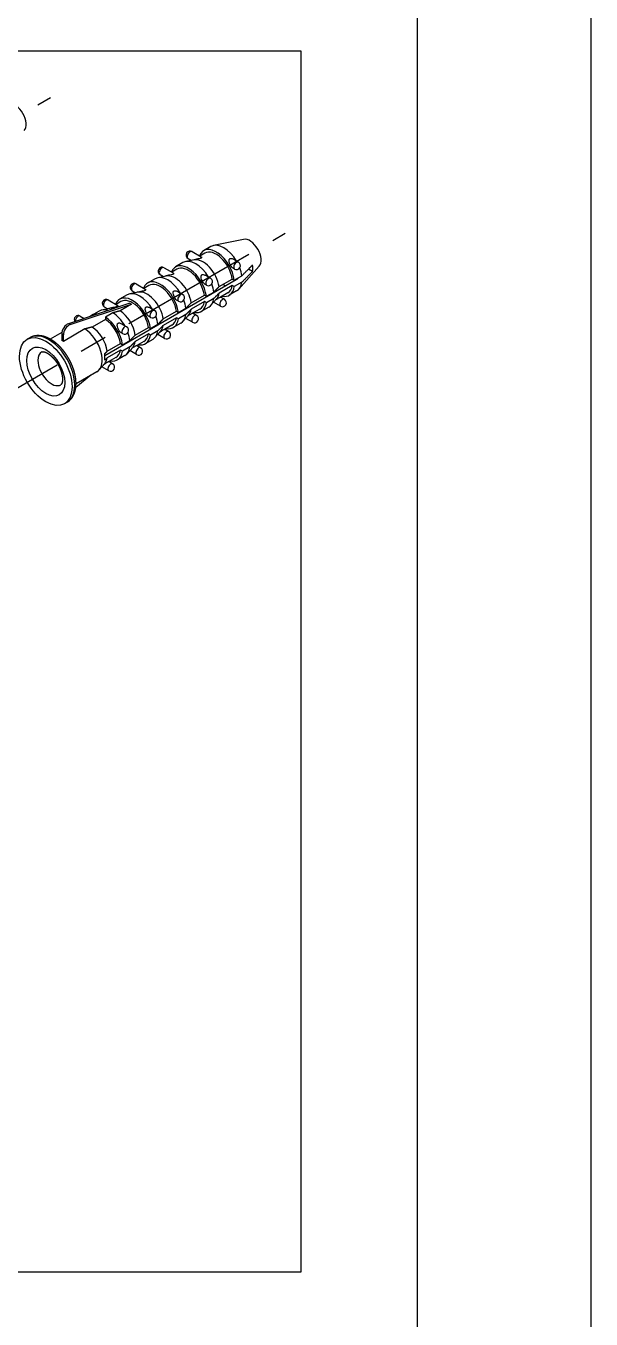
# Model space of a CAD drawing. Extents: x -4509 to -4089, y -1506 to -1209.
# Drawn here: x -4124.8 to -4089, y -1365.6 to -1283.8 of the extents above; entities that cross this region are included whole.
import ezdxf

# ---------------------------------------------------------------- set-up
doc = ezdxf.new("R2010")
doc.units = 0
doc.header["$LTSCALE"] = 7
doc.linetypes.add('CENTER', pattern=[2, 1.25, -0.25, 0.25, -0.25])
doc.layers.get('0').update_dxf_attribs({"color": 2, "linetype": 'CONTINUOUS'})
doc.layers.add('CL', color=1, linetype='CENTER')
doc.layers.add('D', color=2, linetype='CONTINUOUS')

# ---------------------------------------------------------------- blocks, each defined once
blk = doc.blocks.new('BORDER')
blk.add_line((1, 0), (1, 1))

msp = doc.modelspace()

# ---------------------------------------------------------------- linework, layer by layer
at = {"color": 4}
msp.add_line((-4100.03764, -1221.75152), (-4100.03764, -1495.75152), dxfattribs=at)
at = {"layer": 'CL', "color": 1, "linetype": 'CENTER'}
for p, q in [((-4181.6048, -1322.07355), (-4123.22952, -1288.37519)), ((-4166.75555, -1330.64676), (-4108.38028, -1296.94841))]:
    msp.add_line(p, q, dxfattribs=at)
at = {"layer": 'D'}
for p, q in [((-4111.00849, -1297.33214), (-4112.90547, -1297.71875)), ((-4114.2703, -1298.10232), (-4113.69659, -1298.43355)), ((-4113.4586, -1298.20618), (-4113.7745, -1298.38857)), ((-4113.07413, -1297.78213), (-4113.5461, -1298.05463)), ((-4114.84189, -1298.80275), (-4115.31387, -1299.07525)), ((-4114.14208, -1298.63112), (-4114.67323, -1298.73937)), ((-4114.5203, -1298.53533), (-4114.299, -1298.6631)), ((-4111.33581, -1298.77593), (-4111.67336, -1298.58104)), ((-4110.0266, -1299.03282), (-4111.3099, -1300.48235)), ((-4111.47128, -1299.89554), (-4119.78199, -1304.69373)), ((-4116.60966, -1299.82338), (-4117.08163, -1300.09587)), ((-4115.90985, -1299.65174), (-4116.441, -1299.75999)), ((-4116.28807, -1299.55595), (-4116.06677, -1299.68372)), ((-4116.03807, -1299.12294), (-4115.46436, -1299.45417)), ((-4115.22637, -1299.2268), (-4115.54227, -1299.40919)), ((-4113.10357, -1299.79655), (-4113.44113, -1299.60166)), ((-4112.55763, -1300.32239), (-4111.72365, -1299.84089)), ((-4111.72365, -1299.84089), (-4111.59823, -1299.9133)), ((-4111.58581, -1299.20894), (-4111.67797, -1299.15573)), ((-4111.59823, -1299.9133), (-4111.12626, -1299.64081)), ((-4110.44041, -1299.35702), (-4110.69752, -1299.20858)), ((-4117.67761, -1300.67236), (-4118.20877, -1300.78061)), ((-4118.05583, -1300.57657), (-4117.83453, -1300.70434)), ((-4117.80583, -1300.14356), (-4117.23212, -1300.47479)), ((-4116.99413, -1300.24742), (-4117.31003, -1300.42981)), ((-4114.87134, -1300.81717), (-4115.20889, -1300.62228)), ((-4113.35357, -1300.22956), (-4113.44574, -1300.17635)), ((-4113.366, -1300.93392), (-4112.89403, -1300.66143)), ((-4111.72365, -1300.24914), (-4112.55763, -1300.73063)), ((-4112.0086, -1300.71765), (-4112.46549, -1300.98144)), ((-4111.44913, -1300.59672), (-4111.9211, -1300.86921)), ((-4111.59823, -1300.32155), (-4111.72365, -1300.24914)), ((-4111.12626, -1300.04905), (-4111.59823, -1300.32155)), ((-4118.20334, -1301.3763), (-4122.08229, -1302.66377)), ((-4121.97622, -1302.725), (-4118.09727, -1301.43754)), ((-4119.5736, -1301.16418), (-4118.99989, -1301.49541)), ((-4118.7619, -1301.26804), (-4119.0778, -1301.45043)), ((-4118.37743, -1300.844), (-4118.8494, -1301.11649)), ((-4118.09727, -1301.43754), (-4118.81784, -1301.85356)), ((-4115.12134, -1301.25018), (-4115.21351, -1301.19697)), ((-4114.32539, -1301.34301), (-4113.49141, -1300.86151)), ((-4113.49141, -1301.26976), (-4114.32539, -1301.75126)), ((-4113.49141, -1300.86151), (-4113.366, -1300.93392)), ((-4113.366, -1301.34217), (-4113.49141, -1301.26976)), ((-4112.89403, -1301.06968), (-4113.366, -1301.34217)), ((-4112.71834, -1301.0971), (-4113.07767, -1301.50297)), ((-4112.46969, -1301.55637), (-4112.9033, -1301.30602)), ((-4112.21969, -1301.12335), (-4112.46931, -1300.97924)), ((-4121.34137, -1302.1848), (-4121.08506, -1302.33278)), ((-4120.14519, -1301.86462), (-4120.61717, -1302.13711)), ((-4119.44538, -1301.69298), (-4119.97653, -1301.80123)), ((-4119.8236, -1301.59719), (-4119.6023, -1301.72496)), ((-4119.27966, -1301.97713), (-4119.75163, -1302.24963)), ((-4119.75163, -1302.24963), (-4119.75163, -1302.39268)), ((-4116.88911, -1302.2708), (-4116.98127, -1302.21759)), ((-4116.63911, -1301.83779), (-4116.97666, -1301.6429)), ((-4116.09316, -1302.36363), (-4115.25918, -1301.88213)), ((-4115.25918, -1302.29038), (-4116.09316, -1302.77188)), ((-4115.25918, -1301.88213), (-4115.13376, -1301.95454)), ((-4115.13376, -1302.36279), (-4115.25918, -1302.29038)), ((-4115.13376, -1301.95454), (-4114.66179, -1301.68205)), ((-4114.66179, -1302.0903), (-4115.13376, -1302.36279)), ((-4114.48611, -1302.11772), (-4114.84543, -1302.52359)), ((-4114.23746, -1302.57699), (-4114.67107, -1302.32664)), ((-4113.98746, -1302.14397), (-4114.23708, -1301.99986)), ((-4113.77637, -1301.73828), (-4114.23326, -1302.00206)), ((-4113.21689, -1301.61734), (-4113.68887, -1301.88983)), ((-4121.04743, -1302.99775), (-4122.40328, -1303.78056)), ((-4121.97622, -1302.725), (-4122.08229, -1302.66377)), ((-4119.75163, -1302.39268), (-4120.58561, -1302.87418)), ((-4118.40687, -1302.85841), (-4118.74443, -1302.66352)), ((-4117.86093, -1303.38425), (-4117.02695, -1302.90275)), ((-4117.02695, -1302.90275), (-4116.90153, -1302.97516)), ((-4116.90153, -1302.97516), (-4116.42956, -1302.70267)), ((-4116.42956, -1303.11092), (-4116.90153, -1303.38341)), ((-4116.25388, -1303.13834), (-4116.6132, -1303.54421)), ((-4115.75522, -1303.16459), (-4116.00484, -1303.02048)), ((-4115.54413, -1302.7589), (-4116.00102, -1303.02268)), ((-4114.98466, -1302.63796), (-4115.45663, -1302.91045)), ((-4124.5152, -1303.55048), (-4124.69198, -1303.65254)), ((-4122.50248, -1303.22559), (-4123.23034, -1303.64583)), ((-4122.50935, -1303.30966), (-4122.40328, -1303.3709)), ((-4122.50935, -1303.30966), (-4122.50935, -1303.71932)), ((-4122.40328, -1303.78056), (-4122.40328, -1303.3709)), ((-4119.62869, -1304.40487), (-4118.79472, -1303.92337)), ((-4118.79472, -1303.92337), (-4118.6693, -1303.99578)), ((-4118.65687, -1303.29142), (-4118.74904, -1303.23821)), ((-4118.6693, -1303.99578), (-4118.19733, -1303.72329)), ((-4117.02695, -1303.311), (-4117.86093, -1303.7925)), ((-4117.3119, -1303.77952), (-4117.76879, -1304.0433)), ((-4116.75243, -1303.65858), (-4117.2244, -1303.93107)), ((-4116.90153, -1303.38341), (-4117.02695, -1303.311)), ((-4116.00522, -1303.59761), (-4116.43884, -1303.34726)), ((-4118.79472, -1304.33162), (-4119.62869, -1304.81312)), ((-4119.07967, -1304.80014), (-4119.53656, -1305.06392)), ((-4118.52019, -1304.6792), (-4118.99217, -1304.95169)), ((-4118.6693, -1304.40403), (-4118.79472, -1304.33162)), ((-4118.19733, -1304.13154), (-4118.6693, -1304.40403)), ((-4118.02164, -1304.15896), (-4118.38097, -1304.56483)), ((-4117.77299, -1304.61823), (-4118.20661, -1304.36788)), ((-4117.52299, -1304.18522), (-4117.77261, -1304.0411)), ((-4119.78941, -1305.17958), (-4120.14874, -1305.58545)), ((-4119.54076, -1305.63885), (-4119.97437, -1305.3885)), ((-4119.29076, -1305.20584), (-4119.54038, -1305.06172)), ((-4120.67557, -1305.92361), (-4121.62133, -1306.70177)), ((-4120.28796, -1305.69982), (-4121.60534, -1306.46041)), ((-4122.1652, -1307.6208), (-4122.34198, -1307.72286))]:
    msp.add_line(p, q, dxfattribs=at)
msp.add_lwpolyline([(-4217.74326, -1285.40504), (-4107.39181, -1285.40504), (-4107.39181, -1362.62157), (-4217.74326, -1362.62157)], close=True, dxfattribs=at)
for centre, start, end in [((-4114.3953, -1298.31882), 60, 240), ((-4111.46081, -1298.99243), 240, 60), ((-4116.16307, -1299.33944), 60, 240), ((-4113.22857, -1300.01305), 240, 60), ((-4117.93083, -1300.36006), 60, 240), ((-4119.6986, -1301.38068), 60, 240), ((-4114.99634, -1301.03367), 240, 60), ((-4112.34469, -1301.33986), 240, 60), ((-4121.46637, -1302.40131), 60, 211.0884341), ((-4116.76411, -1302.05429), 240, 60), ((-4114.11246, -1302.36048), 240, 60), ((-4118.53187, -1303.07492), 240, 60), ((-4115.88022, -1303.3811), 240, 60), ((-4117.64799, -1304.40172), 240, 60), ((-4119.41576, -1305.42234), 240, 60)]:
    msp.add_arc(centre, 0.25, start, end, dxfattribs=at)
for centre, major_axis, ratio, start_param, end_param in [((-4125.46152, -1289.66396), (-0.5, 0.86603), 0.57735027, 3.33221366, 6.0925643), ((-4110.61228, -1298.23717), (-0.5, 0.86603), 0.57735027, 3.33221366, 6.0925643), ((-4114.3953, -1298.31882), (0.125, 0.21651), 0.57735027, 0.78539816, 3.14159265), ((-4114.3953, -1298.31882), (0.125, 0.21651), 0.57735027, 0, 0.78539816), ((-4112.7336, -1299.46192), (-0.8125, 1.40729), 0.57735027, 4.08145042, 6.70456435), ((-4112.7336, -1299.46192), (-0.725, 1.25574), 0.57735027, 4.10027045, 6.28318531), ((-4112.26163, -1299.18942), (-0.8125, 1.40729), 0.57735027, 4.72291992, 6.28318531), ((-4114.50137, -1300.48254), (-0.8125, 1.40729), 0.57735027, 4.08145042, 6.70456435), ((-4114.50137, -1300.48254), (-0.725, 1.25574), 0.57735027, 4.10027045, 6.28318531), ((-4114.02939, -1300.21005), (-0.8125, 1.40729), 0.57735027, 4.72291992, 6.28318531), ((-4113.56758, -1299.94342), (-0.725, 1.25574), 0.57735027, 4.10027045, 6.0925643), ((-4111.46081, -1298.99243), (0.125, 0.21651), 0.57735027, 0.78539816, 3.14159265), ((-4111.46081, -1298.99243), (0.125, 0.21651), 0.57735027, 0, 0.78539816), ((-4111.31938, -1298.64542), (-0.63397, 1.09808), 0.57735027, 3.72852165, 4.12545999), ((-4116.26913, -1301.50316), (-0.8125, 1.40729), 0.57735027, 4.08145042, 6.70456435), ((-4115.79716, -1301.23067), (-0.8125, 1.40729), 0.57735027, 4.72291992, 6.28318531), ((-4116.16307, -1299.33944), (0.125, 0.21651), 0.57735027, 0.78539816, 3.14159265), ((-4116.16307, -1299.33944), (0.125, 0.21651), 0.57735027, 0, 0.78539816), ((-4115.33534, -1300.96404), (-0.725, 1.25574), 0.57735027, 4.10027045, 6.0925643), ((-4113.22857, -1300.01305), (0.125, 0.21651), 0.57735027, 0.78539816, 3.14159265), ((-4113.22857, -1300.01305), (0.125, 0.21651), 0.57735027, 0, 0.78539816), ((-4112.26163, -1299.18942), (-0.8125, 1.40729), 0.57735027, 4.08145042, 4.4286151), ((-4117.56493, -1302.25129), (-0.8125, 1.40729), 0.57735027, 4.72291992, 6.28318531), ((-4117.93083, -1300.36006), (0.125, 0.21651), 0.57735027, 0.78539816, 3.14159265), ((-4117.93083, -1300.36006), (0.125, 0.21651), 0.57735027, 0, 0.78539816), ((-4117.10311, -1301.98466), (-0.725, 1.25574), 0.57735027, 4.10027045, 6.0925643), ((-4116.26913, -1301.50316), (-0.725, 1.25574), 0.57735027, 4.10027045, 6.28318531), ((-4114.02939, -1300.21005), (-0.8125, 1.40729), 0.57735027, 4.08145042, 4.4286151), ((-4112.7336, -1299.46192), (-0.8125, 1.40729), 0.57735027, 2.67322794, 3.77253122), ((-4112.30119, -1299.21227), (-0.6, 1.03923), 0.57735027, 2.3382591, 2.56606508), ((-4112.7336, -1299.46192), (-0.725, 1.25574), 0.57735027, 3.14159265, 3.75371118), ((-4112.26163, -1299.18942), (-0.8125, 1.40729), 0.57735027, 3.14159265, 3.77253122), ((-4119.6986, -1301.38068), (0.125, 0.21651), 0.57735027, 0.78539816, 3.14159265), ((-4119.6986, -1301.38068), (0.125, 0.21651), 0.57735027, 0, 0.78539816), ((-4118.0369, -1302.52378), (-0.8125, 1.40729), 0.57735027, 4.08145042, 6.70456435), ((-4118.0369, -1302.52378), (-0.725, 1.25574), 0.57735027, 4.10027045, 6.28318531), ((-4113.33308, -1299.80803), (4.92496, 1.48782), 0.16989685, 3.2480046, 3.35149906), ((-4114.99634, -1301.03367), (0.125, 0.21651), 0.57735027, 0.78539816, 3.14159265), ((-4114.99634, -1301.03367), (0.125, 0.21651), 0.57735027, 0, 0.78539816), ((-4115.79716, -1301.23067), (-0.8125, 1.40729), 0.57735027, 4.08145042, 4.4286151), ((-4114.50137, -1300.48254), (-0.8125, 1.40729), 0.57735027, 2.67322794, 3.77253122), ((-4114.50137, -1300.48254), (-0.725, 1.25574), 0.57735027, 3.14159265, 3.75371118), ((-4114.02939, -1300.21005), (-0.8125, 1.40729), 0.57735027, 3.14159265, 3.77253122), ((-4113.56758, -1299.94342), (-0.725, 1.25574), 0.57735027, 3.33221366, 3.75371118), ((-4112.34469, -1301.33986), (0.125, 0.21651), 0.57735027, 0.78539816, 3.14159265), ((-4112.34469, -1301.33986), (0.125, 0.21651), 0.57735027, 0, 0.78539816), ((-4121.46637, -1302.40131), (0.125, 0.21651), 0.57735027, 0.78539816, 2.42854654), ((-4121.46637, -1302.40131), (0.125, 0.21651), 0.57735027, 0, 0.78539816), ((-4119.80467, -1303.5444), (-0.8125, 1.40729), 0.57735027, 5.91558573, 6.41406349), ((-4119.33269, -1303.27191), (-0.8125, 1.40729), 0.57735027, 5.71496138, 6.28318531), ((-4119.80467, -1303.5444), (-0.8125, 1.40729), 0.57735027, 4.08145042, 5.4516169), ((-4118.87088, -1303.00528), (-0.725, 1.25574), 0.57735027, 5.7993934, 6.0925643), ((-4119.33269, -1303.27191), (-0.8125, 1.40729), 0.57735027, 4.72291992, 5.4516169), ((-4118.87088, -1303.00528), (-0.725, 1.25574), 0.57735027, 4.10027045, 5.44603991), ((-4116.76411, -1302.05429), (0.125, 0.21651), 0.57735027, 0.78539816, 3.14159265), ((-4116.76411, -1302.05429), (0.125, 0.21651), 0.57735027, 0, 0.78539816), ((-4117.56493, -1302.25129), (-0.8125, 1.40729), 0.57735027, 4.08145042, 4.4286151), ((-4116.26913, -1301.50316), (-0.725, 1.25574), 0.57735027, 3.14159265, 3.75371118), ((-4115.79716, -1301.23067), (-0.8125, 1.40729), 0.57735027, 3.14159265, 3.77253122), ((-4115.33534, -1300.96404), (-0.725, 1.25574), 0.57735027, 3.33221366, 3.75371118), ((-4114.11246, -1302.36048), (0.125, 0.21651), 0.57735027, 0.78539816, 3.14159265), ((-4114.11246, -1302.36048), (0.125, 0.21651), 0.57735027, 0, 0.78539816), ((-4122.1558, -1303.10553), (0.25, 0.43301), 0.57735027, 0.57595865, 2.35619449), ((-4122.04973, -1303.16677), (0.25, 0.43301), 0.57735027, 0.57595865, 2.35619449), ((-4121.10046, -1304.29253), (-0.8125, 1.40729), 0.57735027, 3.14159265, 5.4516169), ((-4120.63864, -1304.0259), (-0.725, 1.25574), 0.57735027, 4.10027045, 5.44603991), ((-4119.80467, -1303.5444), (-0.725, 1.25574), 0.57735027, 4.10027045, 5.44603991), ((-4118.53187, -1303.07492), (0.125, 0.21651), 0.57735027, 0.78539816, 3.14159265), ((-4118.53187, -1303.07492), (0.125, 0.21651), 0.57735027, 0, 0.78539816), ((-4117.56493, -1302.25129), (-0.8125, 1.40729), 0.57735027, 3.14159265, 3.77253122), ((-4117.10311, -1301.98466), (-0.725, 1.25574), 0.57735027, 3.33221366, 3.75371118), ((-4116.26913, -1301.50316), (-0.8125, 1.40729), 0.57735027, 2.67322794, 3.77253122), ((-4115.88022, -1303.3811), (0.125, 0.21651), 0.57735027, 0, 0.78539816), ((-4123.51698, -1305.6877), (-1.175, 2.03516), 0.57735027, 3.92699082, 10.21017612), ((-4123.51698, -1305.6877), (-0.85, 1.47224), 0.57735027, 3.92699082, 10.21017612), ((-4123.3402, -1305.58564), (-1.175, 2.03516), 0.57735027, 3.14159265, 6.28318531), ((-4122.45632, -1305.07533), (-0.8125, 1.40729), 0.57735027, 5.4516169, 5.54395739), ((-4119.33269, -1303.27191), (-0.8125, 1.40729), 0.57735027, 4.08145042, 4.4286151), ((-4118.87088, -1303.00528), (-0.725, 1.25574), 0.57735027, 3.33221366, 3.75371118), ((-4118.0369, -1302.52378), (-0.8125, 1.40729), 0.57735027, 2.67322794, 3.77253122), ((-4118.0369, -1302.52378), (-0.725, 1.25574), 0.57735027, 3.14159265, 3.75371118), ((-4115.88022, -1303.3811), (0.125, 0.21651), 0.57735027, 0.78539816, 3.14159265), ((-4123.16342, -1305.48358), (-0.6, 1.03923), 0.57735027, 0, 0.78539816), ((-4120.86533, -1304.15677), (-0.76795, 1.33013), 0.57735027, 3.76349217, 4.09048946), ((-4119.80467, -1303.5444), (-0.8125, 1.40729), 0.57735027, 2.67322794, 3.77253122), ((-4119.80467, -1303.5444), (-0.725, 1.25574), 0.57735027, 3.14159265, 3.75371118), ((-4119.33269, -1303.27191), (-0.8125, 1.40729), 0.57735027, 3.14159265, 3.77253122), ((-4117.64799, -1304.40172), (0.125, 0.21651), 0.57735027, 0.78539816, 3.14159265), ((-4117.64799, -1304.40172), (0.125, 0.21651), 0.57735027, 0, 0.78539816), ((-4123.16342, -1305.48358), (-0.6, 1.03923), 0.57735027, 0.78539816, 3.14159265), ((-4120.63864, -1304.0259), (-0.725, 1.25574), 0.57735027, 3.33221366, 3.75371118), ((-4119.41576, -1305.42234), (0.125, 0.21651), 0.57735027, 0.78539816, 3.14159265), ((-4119.41576, -1305.42234), (0.125, 0.21651), 0.57735027, 0, 0.78539816)]:
    msp.add_ellipse(centre, major_axis=major_axis, ratio=ratio, start_param=start_param, end_param=end_param, dxfattribs=at)
for points, degree, knots in [([(-4113.69547, -1298.51874), (-4113.70373, -1298.52351), (-4113.71427, -1298.52815), (-4113.73716, -1298.53622), (-4113.74948, -1298.5397), (-4113.8046, -1298.55364), (-4113.8554, -1298.56179), (-4113.95269, -1298.57879), (-4114.01019, -1298.58941), (-4114.11358, -1298.61354), (-4114.15929, -1298.62695), (-4114.19816, -1298.64101), (-4114.2026, -1298.64267), (-4114.20694, -1298.64433)], 3, [0, 0, 0, 0, 0.07005329, 0.07005329, 0.14010658, 0.14010658, 0.41131331, 0.41131331, 0.78701214, 0.78701214, 1.16271097, 1.16271097, 1.21215642, 1.21215642, 1.21215642, 1.21215642]), ([(-4113.69659, -1298.43355), (-4113.69083, -1298.43687), (-4113.68573, -1298.44066), (-4113.67065, -1298.45512), (-4113.66132, -1298.47092), (-4113.66835, -1298.49286), (-4113.67106, -1298.49805), (-4113.68043, -1298.50861), (-4113.68722, -1298.51398), (-4113.69547, -1298.51874)], 3, [3.634859396, 3.634859396, 3.634859396, 3.634859396, 3.746380796, 3.746380796, 4.017587524, 4.017587524, 4.087640815, 4.087640815, 4.157694107, 4.157694107, 4.157694107, 4.157694107]), ([(-4111.67797, -1299.15573), (-4111.70666, -1299.1391), (-4111.73474, -1299.11497), (-4111.78843, -1299.05458), (-4111.81348, -1299.01731), (-4111.8578, -1298.93839), (-4111.8794, -1298.88971), (-4111.91191, -1298.79196), (-4111.92295, -1298.7429), (-4111.92826, -1298.66963), (-4111.92713, -1298.63875), (-4111.91538, -1298.59882), (-4111.9098, -1298.58654), (-4111.89472, -1298.5654), (-4111.88523, -1298.55653), (-4111.86225, -1298.54327), (-4111.84916, -1298.53909), (-4111.82092, -1298.53523), (-4111.80578, -1298.53554), (-4111.7594, -1298.54191), (-4111.72713, -1298.5535), (-4111.69026, -1298.57164), (-4111.68179, -1298.57617), (-4111.67336, -1298.58104)], 3, [0.39435083, 0.39435083, 0.39435083, 0.39435083, 0.61700296, 0.61700296, 0.86517829, 0.86517829, 1.16014743, 1.16014743, 1.45511658, 1.45511658, 1.65006889, 1.65006889, 1.74754504, 1.74754504, 1.84502119, 1.84502119, 1.94249734, 1.94249734, 2.0399735, 2.0399735, 2.2349258, 2.2349258, 2.29300733, 2.29300733, 2.29300733, 2.29300733]), ([(-4115.46324, -1299.53936), (-4115.4715, -1299.54413), (-4115.48203, -1299.54877), (-4115.50493, -1299.55684), (-4115.51725, -1299.56032), (-4115.57237, -1299.57427), (-4115.62317, -1299.58241), (-4115.72046, -1299.59941), (-4115.77796, -1299.61003), (-4115.88134, -1299.63416), (-4115.92705, -1299.64757), (-4115.96593, -1299.66163), (-4115.97036, -1299.66329), (-4115.9747, -1299.66495)], 3, [0, 0, 0, 0, 0.07005329, 0.07005329, 0.14010658, 0.14010658, 0.41131331, 0.41131331, 0.78701214, 0.78701214, 1.16271097, 1.16271097, 1.21215642, 1.21215642, 1.21215642, 1.21215642]), ([(-4115.46436, -1299.45417), (-4115.4586, -1299.45749), (-4115.4535, -1299.46128), (-4115.43842, -1299.47575), (-4115.42909, -1299.49154), (-4115.43612, -1299.51348), (-4115.43882, -1299.51867), (-4115.4482, -1299.52923), (-4115.45499, -1299.5346), (-4115.46324, -1299.53936)], 3, [3.634859396, 3.634859396, 3.634859396, 3.634859396, 3.746380796, 3.746380796, 4.017587524, 4.017587524, 4.087640815, 4.087640815, 4.157694107, 4.157694107, 4.157694107, 4.157694107]), ([(-4113.44574, -1300.17635), (-4113.47443, -1300.15972), (-4113.5025, -1300.13559), (-4113.5562, -1300.0752), (-4113.58125, -1300.03793), (-4113.62556, -1299.95901), (-4113.64717, -1299.91033), (-4113.67968, -1299.81258), (-4113.69071, -1299.76352), (-4113.69603, -1299.69025), (-4113.6949, -1299.65937), (-4113.68315, -1299.61944), (-4113.67756, -1299.60716), (-4113.66249, -1299.58602), (-4113.65299, -1299.57715), (-4113.63002, -1299.56389), (-4113.61692, -1299.55971), (-4113.58869, -1299.55585), (-4113.57355, -1299.55616), (-4113.52717, -1299.56253), (-4113.4949, -1299.57412), (-4113.45802, -1299.59226), (-4113.44956, -1299.5968), (-4113.44113, -1299.60166)], 3, [0.39435083, 0.39435083, 0.39435083, 0.39435083, 0.61700296, 0.61700296, 0.86517829, 0.86517829, 1.16014743, 1.16014743, 1.45511658, 1.45511658, 1.65006889, 1.65006889, 1.74754504, 1.74754504, 1.84502119, 1.84502119, 1.94249734, 1.94249734, 2.0399735, 2.0399735, 2.2349258, 2.2349258, 2.29300733, 2.29300733, 2.29300733, 2.29300733]), ([(-4117.23101, -1300.55998), (-4117.23926, -1300.56475), (-4117.2498, -1300.56939), (-4117.2727, -1300.57746), (-4117.28501, -1300.58094), (-4117.34014, -1300.59489), (-4117.39094, -1300.60303), (-4117.48823, -1300.62004), (-4117.54572, -1300.63065), (-4117.64911, -1300.65478), (-4117.69482, -1300.66819), (-4117.73369, -1300.68225), (-4117.73813, -1300.68391), (-4117.74247, -1300.68558)], 3, [0, 0, 0, 0, 0.07005329, 0.07005329, 0.14010658, 0.14010658, 0.41131331, 0.41131331, 0.78701214, 0.78701214, 1.16271097, 1.16271097, 1.21215642, 1.21215642, 1.21215642, 1.21215642]), ([(-4117.23212, -1300.47479), (-4117.22637, -1300.47811), (-4117.22127, -1300.4819), (-4117.20618, -1300.49637), (-4117.19686, -1300.51216), (-4117.20389, -1300.5341), (-4117.20659, -1300.53929), (-4117.21596, -1300.54985), (-4117.22275, -1300.55522), (-4117.23101, -1300.55998)], 3, [3.634859396, 3.634859396, 3.634859396, 3.634859396, 3.746380796, 3.746380796, 4.017587524, 4.017587524, 4.087640815, 4.087640815, 4.157694107, 4.157694107, 4.157694107, 4.157694107]), ([(-4115.21351, -1301.19697), (-4115.2422, -1301.18034), (-4115.27027, -1301.15621), (-4115.32396, -1301.09582), (-4115.34902, -1301.05855), (-4115.39333, -1300.97963), (-4115.41494, -1300.93095), (-4115.44744, -1300.8332), (-4115.45848, -1300.78414), (-4115.4638, -1300.71087), (-4115.46266, -1300.67999), (-4115.45092, -1300.64006), (-4115.44533, -1300.62778), (-4115.43026, -1300.60664), (-4115.42076, -1300.59778), (-4115.39778, -1300.58451), (-4115.38469, -1300.58033), (-4115.35645, -1300.57647), (-4115.34132, -1300.57678), (-4115.29493, -1300.58315), (-4115.26267, -1300.59475), (-4115.22579, -1300.61289), (-4115.21733, -1300.61742), (-4115.20889, -1300.62228)], 3, [0.39435083, 0.39435083, 0.39435083, 0.39435083, 0.61700296, 0.61700296, 0.86517829, 0.86517829, 1.16014743, 1.16014743, 1.45511658, 1.45511658, 1.65006889, 1.65006889, 1.74754504, 1.74754504, 1.84502119, 1.84502119, 1.94249734, 1.94249734, 2.0399735, 2.0399735, 2.2349258, 2.2349258, 2.29300733, 2.29300733, 2.29300733, 2.29300733]), ([(-4118.99989, -1301.49541), (-4118.99414, -1301.49873), (-4118.98903, -1301.50252), (-4118.97395, -1301.51699), (-4118.96462, -1301.53278), (-4118.97165, -1301.55472), (-4118.97436, -1301.55992), (-4118.98373, -1301.57047), (-4118.99052, -1301.57584), (-4118.99878, -1301.5806)], 3, [3.634859396, 3.634859396, 3.634859396, 3.634859396, 3.746380796, 3.746380796, 4.017587524, 4.017587524, 4.087640815, 4.087640815, 4.157694107, 4.157694107, 4.157694107, 4.157694107]), ([(-4112.7717, -1301.15737), (-4112.75004, -1301.14383), (-4112.72755, -1301.1291), (-4112.68019, -1301.09754), (-4112.65277, -1301.07901), (-4112.59967, -1301.04432), (-4112.57395, -1301.02824), (-4112.53088, -1301.00337), (-4112.51143, -1300.99338), (-4112.4832, -1300.98111), (-4112.47444, -1300.97875), (-4112.47019, -1300.97891), (-4112.46967, -1300.97903), (-4112.46931, -1300.97924)], 3, [1.544534954, 1.544534954, 1.544534954, 1.544534954, 1.713363348, 1.713363348, 1.896105201, 1.896105201, 2.078847054, 2.078847054, 2.261588906, 2.261588906, 2.444330759, 2.444330759, 2.480313852, 2.480313852, 2.480313852, 2.480313852]), ([(-4118.99878, -1301.5806), (-4119.00703, -1301.58537), (-4119.01757, -1301.59001), (-4119.04046, -1301.59808), (-4119.05278, -1301.60156), (-4119.10791, -1301.61551), (-4119.1587, -1301.62365), (-4119.25599, -1301.64066), (-4119.31349, -1301.65127), (-4119.41688, -1301.6754), (-4119.46259, -1301.68882), (-4119.50146, -1301.70287), (-4119.5059, -1301.70453), (-4119.51024, -1301.7062)], 3, [0, 0, 0, 0, 0.07005329, 0.07005329, 0.14010658, 0.14010658, 0.41131331, 0.41131331, 0.78701214, 0.78701214, 1.16271097, 1.16271097, 1.21215642, 1.21215642, 1.21215642, 1.21215642]), ([(-4116.98127, -1302.21759), (-4117.00996, -1302.20096), (-4117.03804, -1302.17684), (-4117.09173, -1302.11644), (-4117.11678, -1302.07917), (-4117.1611, -1302.00025), (-4117.1827, -1301.95157), (-4117.21521, -1301.85382), (-4117.22625, -1301.80476), (-4117.23156, -1301.73149), (-4117.23043, -1301.70061), (-4117.21868, -1301.66068), (-4117.2131, -1301.6484), (-4117.19802, -1301.62726), (-4117.18853, -1301.6184), (-4117.16555, -1301.60513), (-4117.15246, -1301.60095), (-4117.12422, -1301.59709), (-4117.10909, -1301.5974), (-4117.0627, -1301.60377), (-4117.03043, -1301.61537), (-4116.99356, -1301.63351), (-4116.98509, -1301.63804), (-4116.97666, -1301.6429)], 3, [0.39435083, 0.39435083, 0.39435083, 0.39435083, 0.61700296, 0.61700296, 0.86517829, 0.86517829, 1.16014743, 1.16014743, 1.45511658, 1.45511658, 1.65006889, 1.65006889, 1.74754504, 1.74754504, 1.84502119, 1.84502119, 1.94249734, 1.94249734, 2.0399735, 2.0399735, 2.2349258, 2.2349258, 2.29300733, 2.29300733, 2.29300733, 2.29300733]), ([(-4114.53947, -1302.17799), (-4114.51781, -1302.16445), (-4114.49532, -1302.14972), (-4114.44795, -1302.11816), (-4114.42053, -1302.09963), (-4114.36744, -1302.06495), (-4114.34172, -1302.04886), (-4114.29864, -1302.02399), (-4114.2792, -1302.014), (-4114.25096, -1302.00173), (-4114.2422, -1301.99937), (-4114.23795, -1301.99954), (-4114.23743, -1301.99965), (-4114.23708, -1301.99986)], 3, [1.544534954, 1.544534954, 1.544534954, 1.544534954, 1.713363348, 1.713363348, 1.896105201, 1.896105201, 2.078847054, 2.078847054, 2.261588906, 2.261588906, 2.444330759, 2.444330759, 2.480313852, 2.480313852, 2.480313852, 2.480313852]), ([(-4118.74904, -1303.23821), (-4118.77773, -1303.22158), (-4118.8058, -1303.19746), (-4118.8595, -1303.13706), (-4118.88455, -1303.09979), (-4118.92887, -1303.02087), (-4118.95047, -1302.97219), (-4118.98298, -1302.87444), (-4118.99401, -1302.82538), (-4118.99933, -1302.75211), (-4118.9982, -1302.72123), (-4118.98645, -1302.6813), (-4118.98086, -1302.66902), (-4118.96579, -1302.64788), (-4118.95629, -1302.63902), (-4118.93332, -1302.62575), (-4118.92022, -1302.62157), (-4118.89199, -1302.61771), (-4118.87685, -1302.61802), (-4118.83047, -1302.62439), (-4118.7982, -1302.63599), (-4118.76132, -1302.65413), (-4118.75286, -1302.65866), (-4118.74443, -1302.66352)], 3, [0.39435083, 0.39435083, 0.39435083, 0.39435083, 0.61700296, 0.61700296, 0.86517829, 0.86517829, 1.16014743, 1.16014743, 1.45511658, 1.45511658, 1.65006889, 1.65006889, 1.74754504, 1.74754504, 1.84502119, 1.84502119, 1.94249734, 1.94249734, 2.0399735, 2.0399735, 2.2349258, 2.2349258, 2.29300733, 2.29300733, 2.29300733, 2.29300733]), ([(-4116.30724, -1303.19861), (-4116.28557, -1303.18508), (-4116.26308, -1303.17034), (-4116.21572, -1303.13878), (-4116.1883, -1303.12026), (-4116.13521, -1303.08557), (-4116.10948, -1303.06948), (-4116.06641, -1303.04461), (-4116.04697, -1303.03462), (-4116.01873, -1303.02235), (-4116.00997, -1303.01999), (-4116.00572, -1303.02016), (-4116.0052, -1303.02028), (-4116.00484, -1303.02048)], 3, [1.544534954, 1.544534954, 1.544534954, 1.544534954, 1.713363348, 1.713363348, 1.896105201, 1.896105201, 2.078847054, 2.078847054, 2.261588906, 2.261588906, 2.444330759, 2.444330759, 2.480313852, 2.480313852, 2.480313852, 2.480313852]), ([(-4122.1652, -1307.6208), (-4122.12359, -1307.59533), (-4122.08333, -1307.56776), (-4122.0445, -1307.53815), (-4122.00717, -1307.50657), (-4121.9714, -1307.47312), (-4121.93725, -1307.43788), (-4121.90477, -1307.40093), (-4121.87397, -1307.36237), (-4121.84488, -1307.32229), (-4121.81804, -1307.2816), (-4121.79286, -1307.23961), (-4121.76933, -1307.19637), (-4121.74745, -1307.15195), (-4121.72721, -1307.10642), (-4121.70858, -1307.05982), (-4121.69156, -1307.01222), (-4121.67612, -1306.96366), (-4121.66226, -1306.9142), (-4121.64995, -1306.86386), (-4121.63789, -1306.80601), (-4121.62776, -1306.74716), (-4121.61954, -1306.68737), (-4121.6132, -1306.62668), (-4121.60872, -1306.56516), (-4121.60609, -1306.50284), (-4121.60528, -1306.43979), (-4121.60626, -1306.37605), (-4121.60903, -1306.31168), (-4121.61356, -1306.24671), (-4121.62005, -1306.1792), (-4121.62837, -1306.11118), (-4121.6385, -1306.04271), (-4121.65041, -1305.97386), (-4121.66409, -1305.90468), (-4121.67952, -1305.83523), (-4121.69666, -1305.76558), (-4121.7155, -1305.6958), (-4121.73601, -1305.62594), (-4121.75817, -1305.55608), (-4121.78176, -1305.4868), (-4121.80691, -1305.41764), (-4121.83361, -1305.34867), (-4121.86182, -1305.27995), (-4121.8915, -1305.21155), (-4121.92264, -1305.14353), (-4121.95519, -1305.07596), (-4121.98912, -1305.0089), (-4122.0244, -1304.94242), (-4122.061, -1304.87659), (-4122.09869, -1304.81175), (-4122.13762, -1304.74769), (-4122.17774, -1304.68445), (-4122.21901, -1304.6221), (-4122.26139, -1304.5607), (-4122.30485, -1304.50031), (-4122.34934, -1304.44099), (-4122.39483, -1304.38281), (-4122.44127, -1304.32581), (-4122.48862, -1304.27005), (-4122.53704, -1304.21538), (-4122.58628, -1304.16208), (-4122.63632, -1304.11019), (-4122.68711, -1304.05978), (-4122.73861, -1304.0109), (-4122.79077, -1303.96359), (-4122.84355, -1303.91791), (-4122.89691, -1303.8739), (-4122.95082, -1303.83162), (-4123.00522, -1303.79111), (-4123.06053, -1303.75211), (-4123.11626, -1303.71501), (-4123.17238, -1303.67985), (-4123.22885, -1303.64667), (-4123.28564, -1303.61554), (-4123.3427, -1303.58648), (-4123.4, -1303.55955), (-4123.4575, -1303.5348), (-4123.51517, -1303.51227), (-4123.57296, -1303.49203), (-4123.62936, -1303.47455), (-4123.6858, -1303.45934), (-4123.74224, -1303.44644), (-4123.79865, -1303.43592), (-4123.85498, -1303.42784), (-4123.91116, -1303.42224), (-4123.96713, -1303.4192), (-4124.02283, -1303.41876), (-4124.07817, -1303.42099), (-4124.13306, -1303.42593), (-4124.18355, -1303.433), (-4124.23348, -1303.44248), (-4124.28275, -1303.4544), (-4124.33123, -1303.46876), (-4124.37884, -1303.48557), (-4124.42544, -1303.50482), (-4124.47093, -1303.52647), (-4124.5152, -1303.55048)], 1, [5.49778714, 5.49778714, 5.52743482, 5.55708251, 5.58673019, 5.61637787, 5.64602555, 5.67567323, 5.70532091, 5.73496859, 5.76461627, 5.79366705, 5.82271784, 5.85176862, 5.8808194, 5.90987018, 5.93892096, 5.96797175, 5.99702253, 6.02607331, 6.05512409, 6.08793887, 6.12075365, 6.15356844, 6.18638322, 6.219198, 6.25201278, 6.28482756, 6.31764235, 6.35045713, 6.38327191, 6.41709574, 6.45091957, 6.4847434, 6.51856723, 6.55239106, 6.58621489, 6.62003872, 6.65386255, 6.68768637, 6.7215102, 6.75507942, 6.78864864, 6.82221786, 6.85578708, 6.88935629, 6.92292551, 6.95649473, 6.99006395, 7.02363317, 7.05720238, 7.09061924, 7.1240361, 7.15745296, 7.19086982, 7.22428667, 7.25770353, 7.29112039, 7.32453725, 7.35795411, 7.39137097, 7.42492068, 7.45847039, 7.4920201, 7.52556982, 7.55911953, 7.59266924, 7.62621895, 7.65976867, 7.69331838, 7.72686809, 7.76068603, 7.79450397, 7.82832191, 7.86213985, 7.89595778, 7.92977572, 7.96359366, 7.9974116, 8.03122954, 8.06504748, 8.09799437, 8.13094126, 8.16388816, 8.19683505, 8.22978194, 8.26272884, 8.29567573, 8.32862262, 8.36156952, 8.39451641, 8.42512433, 8.45573226, 8.48634018, 8.5169481, 8.54755603, 8.57816395, 8.60877187, 8.6393798, 8.6393798]), ([(-4123.76342, -1304.44435), (-4123.75151, -1304.43889), (-4123.73312, -1304.4342), (-4123.70366, -1304.43171), (-4123.68936, -1304.43196), (-4123.67314, -1304.43313), (-4123.655, -1304.43538), (-4123.63497, -1304.43889), (-4123.61312, -1304.4438), (-4123.58954, -1304.45024), (-4123.56432, -1304.45832), (-4123.53759, -1304.46814), (-4123.51142, -1304.47891), (-4123.48416, -1304.49129), (-4123.45589, -1304.50531), (-4123.42674, -1304.52099), (-4123.3968, -1304.53834), (-4123.36618, -1304.55736), (-4123.33499, -1304.57805), (-4123.30234, -1304.60111), (-4123.26929, -1304.62589), (-4123.23594, -1304.65236), (-4123.20241, -1304.68049), (-4123.16879, -1304.71024), (-4123.13518, -1304.74154), (-4123.10165, -1304.77436), (-4123.06685, -1304.81017), (-4123.03234, -1304.84749), (-4122.99822, -1304.88624), (-4122.96458, -1304.92636), (-4122.93151, -1304.96776), (-4122.89908, -1305.01035), (-4122.86737, -1305.05404), (-4122.83959, -1305.09412), (-4122.81251, -1305.13495), (-4122.78617, -1305.17646), (-4122.76062, -1305.21858), (-4122.73591, -1305.26125), (-4122.71208, -1305.30437), (-4122.68917, -1305.34789), (-4122.66721, -1305.39172), (-4122.64621, -1305.43587), (-4122.62625, -1305.48017), (-4122.60733, -1305.52456), (-4122.58951, -1305.56894), (-4122.5728, -1305.61325), (-4122.55722, -1305.65738), (-4122.54279, -1305.70127), (-4122.52954, -1305.74482), (-4122.51612, -1305.79297), (-4122.50419, -1305.84048), (-4122.49375, -1305.88722), (-4122.4848, -1305.93307), (-4122.47733, -1305.97791), (-4122.47132, -1306.02162), (-4122.46676, -1306.06407), (-4122.46371, -1306.10341), (-4122.46192, -1306.14138), (-4122.46134, -1306.17788), (-4122.46192, -1306.21279), (-4122.46359, -1306.24603), (-4122.46628, -1306.2775), (-4122.4699, -1306.30711), (-4122.47419, -1306.33387), (-4122.47917, -1306.35877), (-4122.48472, -1306.38175), (-4122.49073, -1306.40276), (-4122.49709, -1306.4218), (-4122.50365, -1306.43887), (-4122.51029, -1306.45398), (-4122.51761, -1306.46855), (-4122.52471, -1306.48087), (-4122.53144, -1306.49111), (-4122.53769, -1306.49945), (-4122.54339, -1306.50613), (-4122.54852, -1306.51141), (-4122.55314, -1306.51556), (-4122.55841, -1306.51961), (-4122.56342, -1306.52281)], 1, [3.92699082, 3.92699082, 4.03171057, 4.13643033, 4.24115008, 4.27995386, 4.31875764, 4.35756142, 4.3963652, 4.43516898, 4.47397276, 4.51277654, 4.55158032, 4.58773595, 4.62389158, 4.66004721, 4.69620284, 4.73235848, 4.76851411, 4.80466974, 4.8419532, 4.87923665, 4.91652011, 4.95380357, 4.99108703, 5.02837048, 5.06565394, 5.10458069, 5.14350744, 5.18243419, 5.22136094, 5.26028769, 5.29921443, 5.33814118, 5.37307596, 5.40801074, 5.44294552, 5.4778803, 5.51281508, 5.54774986, 5.58268464, 5.61761942, 5.652615, 5.68761059, 5.72260617, 5.75760175, 5.79259733, 5.82759291, 5.86258849, 5.89758407, 5.93667536, 5.97576666, 6.01485795, 6.05394924, 6.09304053, 6.13213183, 6.17122312, 6.20863964, 6.24605616, 6.28347268, 6.3208892, 6.35830572, 6.39572224, 6.43313876, 6.46929288, 6.505447, 6.54160112, 6.57775524, 6.61390937, 6.65006349, 6.68621761, 6.72640039, 6.76658318, 6.80676596, 6.84694874, 6.88713153, 6.92731431, 6.96749709, 7.01804028, 7.06858347, 7.06858347]), ([(-4118.075, -1304.21923), (-4118.05334, -1304.2057), (-4118.03085, -1304.19096), (-4117.98349, -1304.1594), (-4117.95607, -1304.14088), (-4117.90297, -1304.10619), (-4117.87725, -1304.0901), (-4117.83418, -1304.06523), (-4117.81473, -1304.05524), (-4117.7865, -1304.04297), (-4117.77774, -1304.04061), (-4117.77349, -1304.04078), (-4117.77297, -1304.0409), (-4117.77261, -1304.0411)], 3, [1.544534954, 1.544534954, 1.544534954, 1.544534954, 1.713363348, 1.713363348, 1.896105201, 1.896105201, 2.078847054, 2.078847054, 2.261588906, 2.261588906, 2.444330759, 2.444330759, 2.480313852, 2.480313852, 2.480313852, 2.480313852]), ([(-4119.84277, -1305.23985), (-4119.82111, -1305.22632), (-4119.79862, -1305.21158), (-4119.75126, -1305.18002), (-4119.72384, -1305.1615), (-4119.67074, -1305.12681), (-4119.64502, -1305.11072), (-4119.60195, -1305.08585), (-4119.5825, -1305.07586), (-4119.55426, -1305.06359), (-4119.5455, -1305.06123), (-4119.54125, -1305.0614), (-4119.54073, -1305.06152), (-4119.54038, -1305.06172)], 3, [1.544534954, 1.544534954, 1.544534954, 1.544534954, 1.713363348, 1.713363348, 1.896105201, 1.896105201, 2.078847054, 2.078847054, 2.261588906, 2.261588906, 2.444330759, 2.444330759, 2.480313852, 2.480313852, 2.480313852, 2.480313852])]:
    msp.add_open_spline(points, degree=degree, knots=knots, dxfattribs=at)
for points, weights in [([(-4111.12626, -1299.64081), (-4110.73919, -1299.25103), (-4110.44041, -1298.94877)], [1, 1.00794853007, 1]), ([(-4111.34406, -1299.76655), (-4111.40574, -1299.82914), (-4111.47128, -1299.89554)], [1.00474377496, 1.00279511967, 1]), ([(-4110.44041, -1299.35702), (-4110.73919, -1299.65928), (-4111.12626, -1300.04905)], [1, 1.00794853008, 1]), ([(-4112.89403, -1300.66143), (-4112.71589, -1300.48205), (-4112.55763, -1300.32239)], [1, 1.00166769856, 1]), ([(-4114.66179, -1301.68205), (-4114.48366, -1301.50267), (-4114.32539, -1301.34301)], [1, 1.0016676985, 1]), ([(-4112.55763, -1300.73063), (-4112.71589, -1300.8903), (-4112.89403, -1301.06968)], [1, 1.00166769854, 1]), ([(-4118.81784, -1301.85356), (-4119.03558, -1301.91181), (-4119.27966, -1301.97713)], [1, 1.001627238, 1]), ([(-4114.32539, -1301.75126), (-4114.48366, -1301.91092), (-4114.66179, -1302.0903)], [1, 1.00166769852, 1]), ([(-4120.58561, -1302.87418), (-4120.80335, -1302.93243), (-4121.04743, -1302.99775)], [1, 1.00162723754, 1]), ([(-4116.42956, -1302.70267), (-4116.25143, -1302.52329), (-4116.09316, -1302.36363)], [1, 1.00166769852, 1]), ([(-4116.09316, -1302.77188), (-4116.25143, -1302.93154), (-4116.42956, -1303.11092)], [1, 1.00166769856, 1]), ([(-4118.19733, -1303.72329), (-4118.0192, -1303.54391), (-4117.86093, -1303.38425)], [1, 1.00166769851, 1]), ([(-4117.86093, -1303.7925), (-4118.0192, -1303.95216), (-4118.19733, -1304.13154)], [1, 1.00166769856, 1]), ([(-4119.79377, -1304.57131), (-4119.70876, -1304.48564), (-4119.62869, -1304.40487)], [1, 1.00042602008, 1]), ([(-4119.62869, -1304.81312), (-4119.70876, -1304.89389), (-4119.79377, -1304.97956)], [1, 1.00042602007, 1])]:
    msp.add_rational_spline(points, weights, degree=2, dxfattribs=at)

# ---------------------------------------------------------------- block references
at = {"xscale": 420, "yscale": 297, "zscale": 420}
msp.add_blockref('BORDER', (-4509.03764, -1505.75152), dxfattribs=at)

doc.saveas('drawing.dxf')
